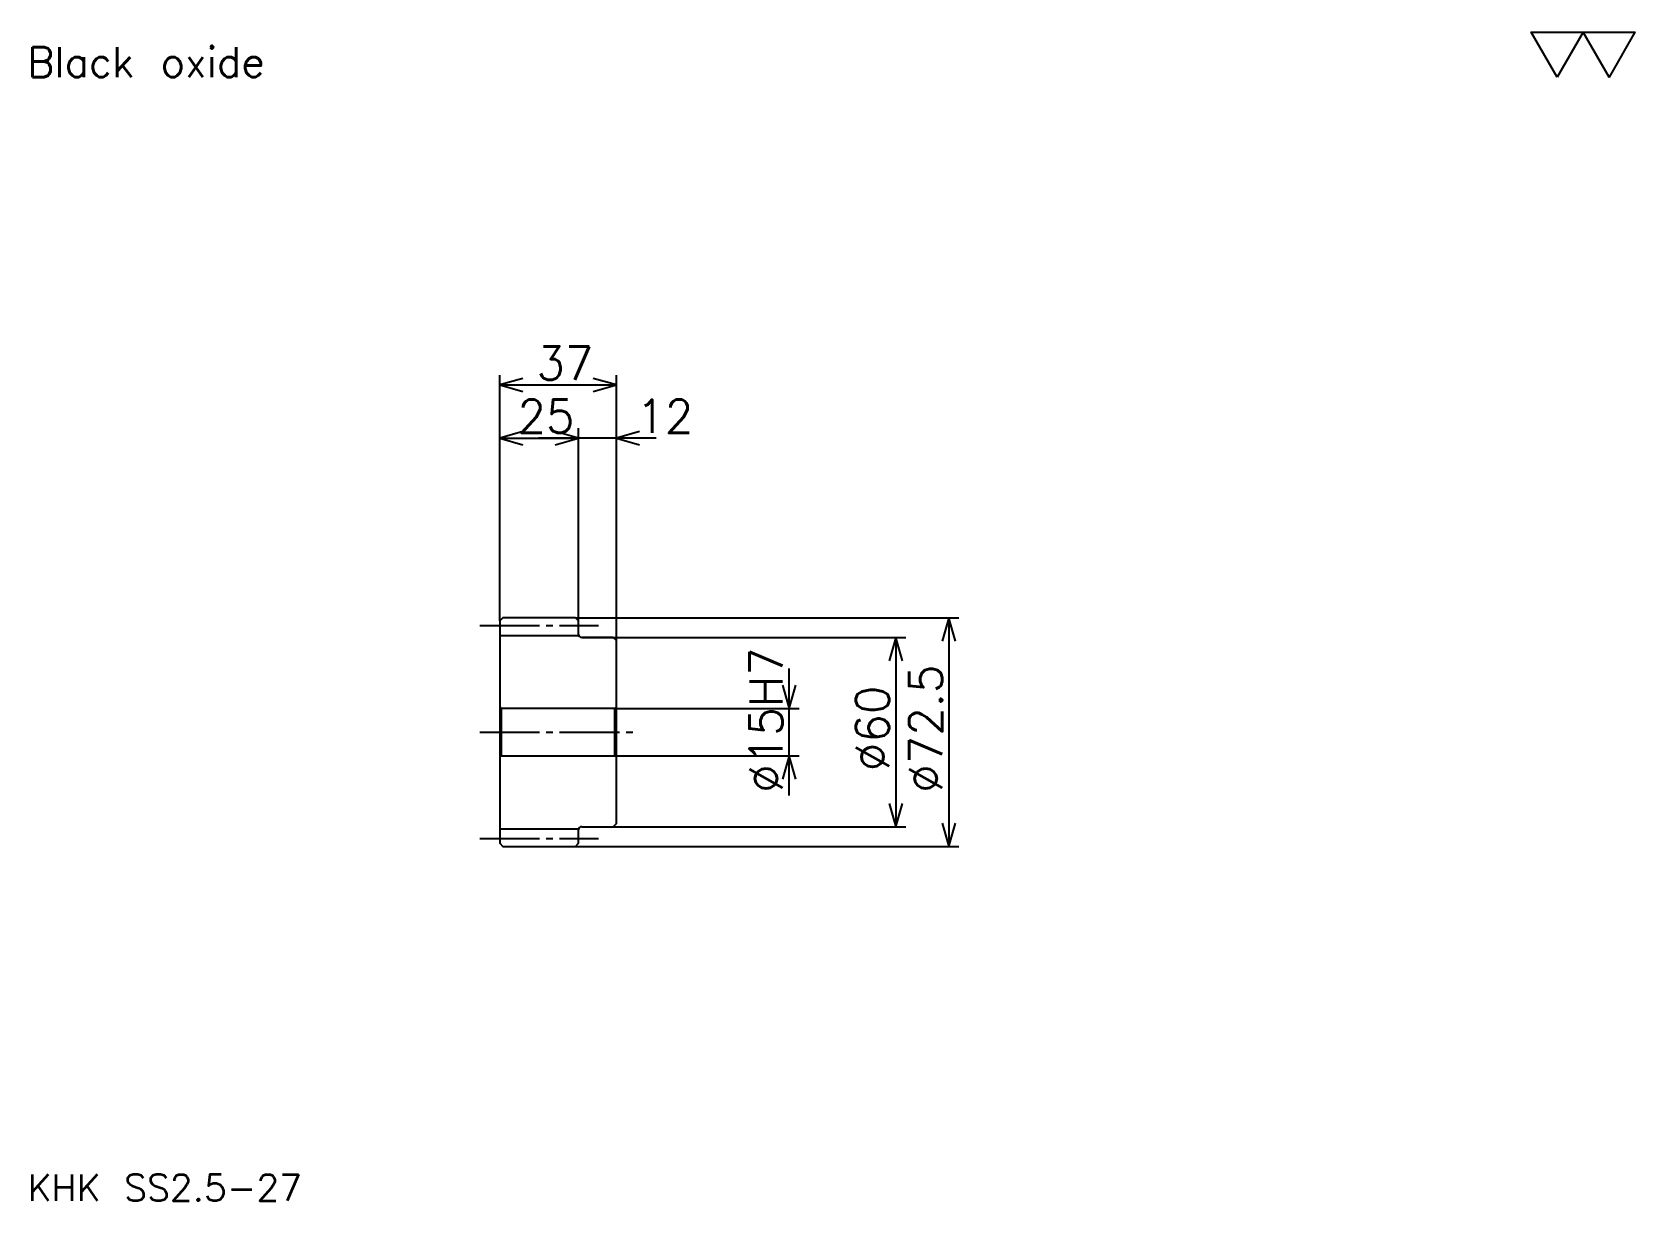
# Model space of a CAD drawing. Extents: x 23 to 531, y 23 to 394.
import ezdxf

# ---------------------------------------------------------------- set-up
doc = ezdxf.new("R2010")
doc.units = 0
doc.linetypes.add('DASHDOT', pattern=[25.304349, 18.978261, -2.108696, 2.108696, -2.108696])
doc.layers.get('0').update_dxf_attribs({"linetype": 'CONTINUOUS'})
doc.layers.add('DASHDOT', color=6, linetype='DASHDOT')
doc.styles.add('KANJI', font='TXT', dxfattribs={"bigfont": 'BIGFONT'})

msp = doc.modelspace()

# ---------------------------------------------------------------- linework, layer by layer
at = {"color": 5}
for p, q in [((170.804337, 208.108688), (170.804337, 285.07608)), ((207.804337, 208.108688), (207.804337, 285.07608)), ((170.804337, 281.913025), (207.804337, 281.913025)), ((170.804337, 265.043457), (195.804337, 265.043457)), ((220.456512, 265.043457), (183.152161, 265.043457)), ((195.804337, 208.108688), (195.804337, 268.206512)), ((170.804337, 207.108688), (170.804337, 208.108688)), ((194.804337, 208.108688), (207.804337, 208.108688)), ((195.804337, 207.108688), (195.804337, 208.108688)), ((207.804337, 208.108688), (316.402161, 208.108688)), ((207.804337, 200.858688), (207.804337, 208.108688)), ((313.239136, 208.108688), (313.239136, 135.608688)), ((196.804337, 201.858688), (207.804337, 201.858688)), ((207.804337, 201.858688), (299.532593, 201.858688)), ((296.369568, 201.858688), (296.369568, 141.858688)), ((262.630432, 151.706512), (262.630432, 192.010864)), ((207.804337, 179.358688), (265.793457, 179.358688)), ((207.804337, 164.358688), (265.793457, 164.358688)), ((196.804337, 141.858688), (207.804337, 141.858688)), ((207.804337, 141.858688), (299.532593, 141.858688)), ((194.804337, 135.608688), (207.804337, 135.608688)), ((207.804337, 135.608688), (316.402161, 135.608688))]:
    msp.add_line(p, q, dxfattribs=at)
at = {"color": 4}
for p, q in [((170.804337, 202.483688), (195.804337, 202.483688)), ((171.304337, 179.358688), (171.304337, 164.358688)), ((207.304337, 179.358688), (207.804337, 179.858688)), ((207.304337, 164.358688), (207.804337, 163.858688)), ((170.804337, 141.233688), (195.804337, 141.233688))]:
    msp.add_line(p, q, dxfattribs=at)
at = {"color": 7}
msp.add_lwpolyline([(506.086945, 379.565216), (497.863037, 393.820007), (530.758667, 393.820007), (522.53479, 379.565216), (514.310852, 393.820007), (506.086945, 379.565216)], dxfattribs=at)
at = {"color": 5}
for points in [[(178.184769, 284.021729), (170.804337, 281.913025), (178.184769, 279.804321)], [(200.423904, 279.804321), (207.804337, 281.913025), (200.423904, 284.021729)], [(178.184769, 267.152161), (170.804337, 265.043457), (178.184769, 262.934784)], [(188.423904, 262.934784), (195.804337, 265.043457), (188.423904, 267.152161)], [(188.423904, 262.934784), (195.804337, 265.043457), (188.423904, 267.152161)], [(215.184769, 267.152161), (207.804337, 265.043457), (215.184769, 262.934784)], [(315.347809, 200.728256), (313.239136, 208.108688), (311.130432, 200.728256)], [(298.478241, 194.478256), (296.369568, 201.858688), (294.260864, 194.478256)], [(260.521729, 186.73912), (262.630432, 179.358688), (264.739136, 186.73912)], [(264.739136, 156.978256), (262.630432, 164.358688), (260.521729, 156.978256)], [(294.260864, 149.23912), (296.369568, 141.858688), (298.478241, 149.23912)], [(311.130432, 142.98912), (313.239136, 135.608688), (315.347809, 142.98912)]]:
    msp.add_lwpolyline(points, dxfattribs=at)
at = {"color": 4}
for points in [[(195.804337, 202.858688), (195.804337, 207.108688), (194.804337, 208.108688), (171.804337, 208.108688), (170.804337, 207.108688), (170.804337, 163.858688)], [(196.804337, 141.858688), (206.804337, 141.858688), (207.804337, 142.858688), (207.804337, 200.858688), (206.804337, 201.858688), (196.804337, 201.858688)], [(170.804337, 163.858688), (171.304337, 164.358688), (207.304337, 164.358688), (207.304337, 179.358688), (171.304337, 179.358688), (170.804337, 179.858688)], [(170.804337, 163.858688), (170.804337, 136.608688), (171.804337, 135.608688), (194.804337, 135.608688), (195.804337, 136.608688), (195.804337, 140.858688)]]:
    msp.add_lwpolyline(points, dxfattribs=at)
for centre, start, end in [((196.804337, 202.858688), 180, 270), ((196.804337, 140.858688), 90, 180)]:
    msp.add_arc(centre, 1, start, end, dxfattribs=at)
at = {"layer": 'DASHDOT', "color": 7}
for p, q in [((164.478256, 205.608688), (202.130417, 205.608688)), ((164.478256, 171.858688), (214.130432, 171.858688)), ((164.478256, 138.108688), (202.130417, 138.108688))]:
    msp.add_line(p, q, dxfattribs=at)

# ---------------------------------------------------------------- texts
at = {"color": 7, "style": 'KANJI'}
for s, height, p in [('Black oxide', 9.48913, (21.086956, 379.565216)), ('37', 10.543478, (182.45108, 283.599976)), ('25', 10.543478, (176.45108, 266.730438)), ('12', 10.543478, (214.130432, 266.730438)), ('KHK SS2.5-27', 8.434783, (21.086956, 23.195652))]:
    msp.add_text(s, height=height, dxfattribs=at).set_placement(p)
for s, p in [('%%c15H7', (260.521729, 152.616837)), ('%%c72.5', (311.130432, 152.616837)), ('%%c60', (294.260864, 159.470093))]:
    msp.add_text(s, height=10.543478, rotation=90, dxfattribs=at).set_placement(p)

doc.saveas('drawing.dxf')
